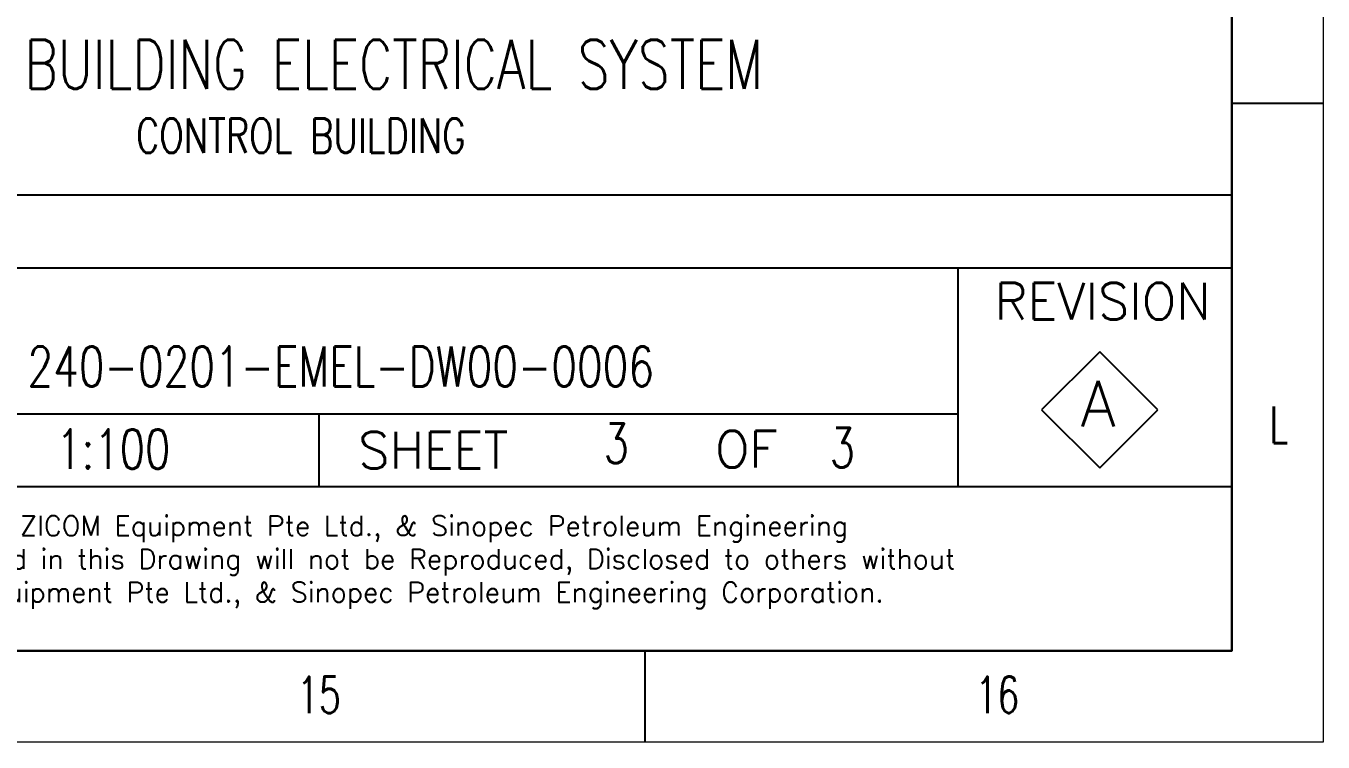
# Model space of a CAD drawing. Header units: inches. Extents: x -49881 to 95347, y -45374 to 27845.
# Drawn here: x 32397 to 36573, y -42822 to -40515 of the extents above; entities that cross this region are included whole.
import ezdxf

# ---------------------------------------------------------------- set-up
doc = ezdxf.new("R2010")
doc.units = ezdxf.units.IN
doc.header["$MEASUREMENT"] = 0
doc.layers.add('E-MDB', color=1, linetype='Continuous', lineweight=30)
doc.layers.add('TEG BORDER', color=7, linetype='Continuous')
doc.styles.add('TAVE1', font='ROMANS.shx', dxfattribs={"width": 0.75})
doc.styles.add('TEG BORDER', font='txt_qlt.shx', dxfattribs={"width": 0.7, "bigfont": 'hztxt.shx'})

# ---------------------------------------------------------------- blocks, each defined once
blk = doc.blocks.new('240 BORDER A2')
for p, q in [((589, 5), (589, 116)), ((594, 35), (589, 35)), ((489, 5), (589, 5)), ((556.875, 0), (556.875, 5))]:
    blk.add_line(p, q)
at = {"color": 5, "lineweight": 15}
blk.add_lwpolyline([(0, 420), (594, 420), (594, 0), (0, 0)], close=True, dxfattribs=at)
blk.add_lwpolyline([(5, 415), (589, 415), (589, 5), (5, 5)], close=True)
at = {"layer": 'TEG BORDER'}
for p, q in [((489, 30), (589, 30)), ((489, 26), (589, 26)), ((574, 26), (574, 14)), ((581.763, 21.392), (578.581, 18.21)), ((584.945, 18.21), (581.763, 21.392)), ((504, 18), (574, 18)), ((539, 18), (539, 14)), ((578.581, 18.21), (581.763, 15.028)), ((581.763, 15.028), (584.945, 18.21)), ((489, 14), (589, 14)), ((489, 14), (589, 14))]:
    blk.add_line(p, q, dxfattribs=at)
at = {"char_height": 2, "width": 2, "style": 'TEG BORDER'}
for s, insert, attachment_point in [('L', (592.09, 18.389), 3), ('\\pi2.2204e-016;15', (537.797, 1.593), 7), ('\\pi0.033333;16', (574.922, 1.593), 7)]:
    blk.add_mtext(s, dxfattribs=dict(at, insert=insert, attachment_point=attachment_point))
at = {"layer": 'TEG BORDER', "style": 'TEG BORDER'}
for s, height, p in [('REVISION', 2, (576.015, 23.164)), ('A', 2.5, (580.713, 17.304)), ('OF', 2, (560.691, 15.055)), ('SHEET', 2, (541.151, 15))]:
    blk.add_text(s, height=height, dxfattribs=at).set_placement(p)
at = {"layer": 'TEG BORDER', "color": 7, "style": 'TEG BORDER'}
for s, p in [('This Drawing is Property of Consortium of ZICOM Equipment Pte Ltd., & Sinopec Petroleum Engineering', (490.561, 11.315)), ('Corporation and any Information, contained in this Drawing will not be Reproduced, Disclosed to others without', (490.612, 9.492)), ('Explicit Written Permission from ZICOM Equipment Pte Ltd., & Sinopec Petroleum Engineering Corporation.', (490.561, 7.67))]:
    blk.add_text(s, height=1.0875, dxfattribs=at).set_placement(p)

msp = doc.modelspace()

# ---------------------------------------------------------------- block references
at = {"xscale": 58.778876177409, "yscale": 58.778876177409, "zscale": 58.778876177409}
msp.add_blockref('240 BORDER A2', (1658.4, -42822.2), dxfattribs=at)

# ---------------------------------------------------------------- texts
at = {"layer": 'E-MDB', "color": 0, "lineweight": 0, "style": 'TAVE1', "width": 0.75}
for s, height, p in [('DESIGN OF BUILDING ELECTRICAL SYSTEM', 158.78, (31458.4, -40718.2)), ('CONTROL BUILDING', 111.146, (32751.1, -40924)), ('240-0201-EMEL-DW00-0006', 128.612, (32401.6, -41676.2)), ('3', 127, (34256.7, -41923.3)), ('1:100', 127.02, (32494.3, -41941.7)), ('3', 127, (34984.5, -41937.1))]:
    msp.add_text(s, height=height, dxfattribs=at).set_placement(p)

doc.saveas('drawing.dxf')
